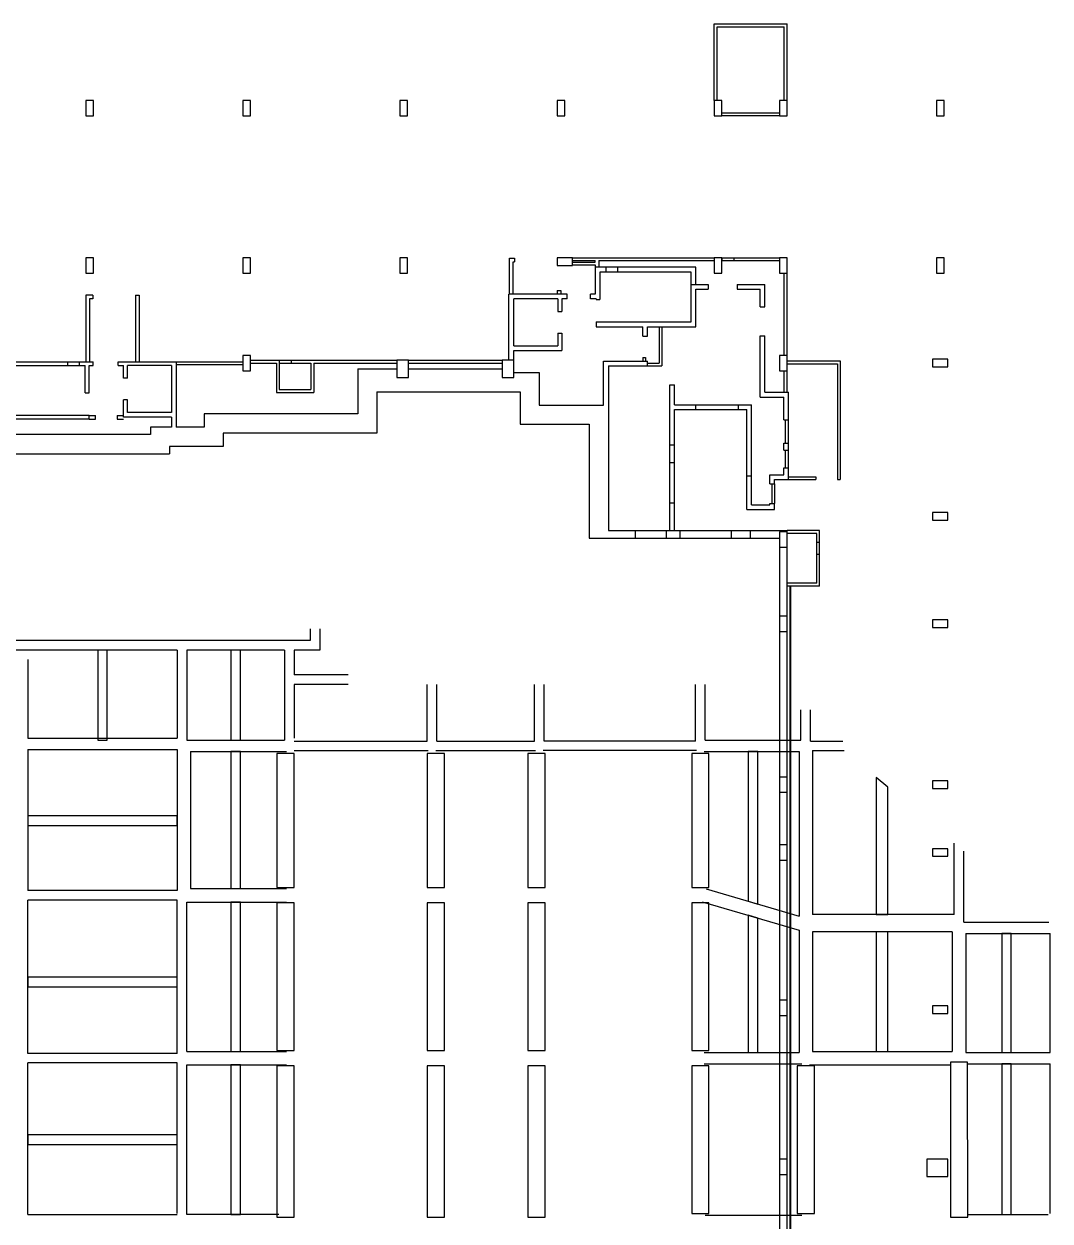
# Model space of a CAD drawing. Header units: metres. Extents: x -681087 to 1033303, y 74272 to 2630761.
# Drawn here: x 214460 to 268010, y 2357004 to 2419478 of the extents above; entities that cross this region are included whole.
import ezdxf

# ---------------------------------------------------------------- set-up
doc = ezdxf.new("R2010")
doc.units = ezdxf.units.M
for name, color, linetype in [('SKELETON_CLEAN', 7, 'Continuous'), ('SKELETON_ISOLATED', 1, 'Continuous'), ('SKELETON_ORIGINAL', 8, 'Continuous')]:
    doc.layers.add(name, color=color, linetype=linetype)

msp = doc.modelspace()

# ---------------------------------------------------------------- linework, layer by layer
at = {"layer": 'SKELETON_CLEAN'}
for p, q in [((250484, 2415475), (250484, 2419478)), ((250484, 2419478), (254284, 2419478)), ((250634, 2415475), (250634, 2419328)), ((250634, 2419328), (254134, 2419328)), ((254134, 2415478), (254134, 2419328)), ((254284, 2415478), (254284, 2419478)), ((218084, 2415478), (217684, 2415478)), ((217684, 2415478), (217684, 2414678)), ((218084, 2414678), (218084, 2415478)), ((226284, 2415478), (225884, 2415478)), ((225884, 2415478), (225884, 2414678)), ((226284, 2414678), (226284, 2415478)), ((234484, 2415478), (234084, 2415478)), ((234084, 2415478), (234084, 2414678)), ((234484, 2414678), (234484, 2415478)), ((242684, 2415478), (242284, 2415478)), ((242284, 2415478), (242284, 2414678)), ((242684, 2414678), (242684, 2415478)), ((250884, 2415475), (250484, 2415475)), ((250484, 2415475), (250484, 2414675)), ((250884, 2414675), (250884, 2415475)), ((254284, 2415475), (253884, 2415475)), ((253884, 2415475), (253884, 2414675)), ((254284, 2414675), (254284, 2415475)), ((262484, 2415475), (262084, 2415475)), ((262084, 2415475), (262084, 2414675)), ((262484, 2414675), (262484, 2415475)), ((217684, 2414678), (218084, 2414678)), ((225884, 2414678), (226284, 2414678)), ((234084, 2414678), (234484, 2414678)), ((242284, 2414678), (242684, 2414678)), ((250484, 2414675), (250884, 2414675)), ((253884, 2414678), (250884, 2414678)), ((253884, 2414675), (254284, 2414675)), ((262084, 2414675), (262484, 2414675)), ((218084, 2407275), (217684, 2407275)), ((217684, 2407275), (217684, 2406475)), ((218084, 2406475), (218084, 2407275)), ((226284, 2407275), (225884, 2407275)), ((225884, 2407275), (225884, 2406475)), ((226284, 2406475), (226284, 2407275)), ((234484, 2407275), (234084, 2407275)), ((234084, 2407275), (234084, 2406475)), ((234484, 2406475), (234484, 2407275)), ((239793, 2407255), (240064, 2407255)), ((239793, 2405378), (239793, 2407255)), ((240064, 2407255), (240064, 2407065)), ((243084, 2407275), (242284, 2407275)), ((242284, 2407275), (242284, 2406875)), ((243084, 2407275), (250484, 2407275)), ((243084, 2406875), (243084, 2407275)), ((243084, 2407125), (244273, 2407125)), ((244273, 2407048), (244273, 2407125)), ((244463, 2407125), (250484, 2407125)), ((244463, 2407125), (244463, 2406778)), ((250884, 2407275), (250484, 2407275)), ((250484, 2407275), (250484, 2406475)), ((250884, 2407275), (253884, 2407275)), ((254284, 2407275), (253884, 2407275)), ((253884, 2407275), (253884, 2406475)), ((254284, 2406475), (254284, 2407275)), ((262484, 2407275), (262084, 2407275)), ((262084, 2407275), (262084, 2406475)), ((262484, 2406475), (262484, 2407275)), ((217684, 2406475), (218084, 2406475)), ((225884, 2406475), (226284, 2406475)), ((234084, 2406475), (234484, 2406475)), ((239983, 2405378), (239983, 2407065)), ((239983, 2407065), (240064, 2407065)), ((242284, 2406875), (243084, 2406875)), ((243084, 2407048), (244273, 2407048)), ((243084, 2406898), (244273, 2406898)), ((244273, 2406898), (244273, 2406778)), ((244273, 2406778), (244273, 2405378)), ((244823, 2406778), (244273, 2406778)), ((244523, 2406528), (244523, 2405098)), ((244823, 2406528), (244523, 2406528)), ((249533, 2406778), (244823, 2406778)), ((244823, 2406778), (244823, 2406528)), ((249283, 2406528), (244823, 2406528)), ((249283, 2403928), (249283, 2406528)), ((249533, 2405878), (249533, 2406778)), ((250484, 2406475), (250884, 2406475)), ((253884, 2406475), (254284, 2406475)), ((254284, 2402178), (254284, 2406478)), ((262084, 2406475), (262484, 2406475)), ((249283, 2405878), (250173, 2405878)), ((250173, 2405878), (250173, 2405628)), ((251673, 2405878), (251673, 2405628)), ((251673, 2405878), (253133, 2405878)), ((253133, 2404718), (253133, 2405878)), ((218064, 2405328), (217684, 2405328)), ((217684, 2405328), (217684, 2401848)), ((218064, 2405328), (218064, 2405138)), ((220284, 2405328), (220474, 2405328)), ((220284, 2405328), (220284, 2401848)), ((220474, 2405328), (220474, 2401848)), ((242813, 2405378), (239773, 2405378)), ((239773, 2401933), (239773, 2405378)), ((242284, 2405565), (242284, 2405378)), ((242284, 2405565), (242484, 2405565)), ((242484, 2405565), (242484, 2405378)), ((242813, 2405128), (242813, 2405378)), ((244273, 2405378), (244033, 2405378)), ((244033, 2405128), (244033, 2405378)), ((249533, 2405628), (250173, 2405628)), ((249533, 2403678), (249533, 2405628)), ((251673, 2405628), (252883, 2405628)), ((252883, 2404718), (252883, 2405628)), ((218064, 2405138), (217874, 2405138)), ((217874, 2405138), (217874, 2401848)), ((242323, 2405128), (240023, 2405128)), ((240023, 2402678), (240023, 2405128)), ((242323, 2405128), (242323, 2404473)), ((242813, 2405128), (242523, 2405128)), ((242523, 2405128), (242523, 2404473)), ((244323, 2405128), (244033, 2405128)), ((244323, 2405128), (244323, 2405098)), ((244323, 2405098), (244523, 2405098)), ((252883, 2404718), (253133, 2404718)), ((242323, 2404473), (242523, 2404473)), ((244323, 2403928), (249283, 2403928)), ((244323, 2403928), (244323, 2403678)), ((244323, 2403678), (246753, 2403678)), ((246753, 2403183), (246753, 2403678)), ((247003, 2403678), (249533, 2403678)), ((247003, 2403183), (247003, 2403678)), ((247603, 2403678), (247603, 2401783)), ((247753, 2403678), (247753, 2401633)), ((242323, 2403333), (242323, 2402678)), ((242323, 2403333), (242523, 2403333)), ((242523, 2403333), (242523, 2402428)), ((246753, 2403183), (247003, 2403183)), ((252883, 2400008), (252883, 2403198)), ((252883, 2403198), (253133, 2403198)), ((253133, 2400258), (253133, 2403198)), ((226284, 2402170), (225884, 2402170)), ((225884, 2402170), (225884, 2401370)), ((226284, 2401370), (226284, 2402170)), ((240023, 2402678), (242323, 2402678)), ((240023, 2402428), (242523, 2402428)), ((240023, 2401933), (240023, 2402428)), ((254284, 2402178), (253884, 2402178)), ((253884, 2402178), (253884, 2401378)), ((254284, 2401378), (254284, 2402178)), ((212553, 2401848), (218073, 2401848)), ((212803, 2401648), (217663, 2401648)), ((217663, 2400218), (217663, 2401648)), ((217863, 2400218), (217863, 2401648)), ((217863, 2401648), (218073, 2401648)), ((218073, 2401648), (218073, 2401848)), ((219373, 2401648), (219373, 2401848)), ((219373, 2401848), (222413, 2401848)), ((219373, 2401648), (219663, 2401648)), ((219663, 2400993), (219663, 2401648)), ((219863, 2400993), (219863, 2401648)), ((222163, 2401648), (219863, 2401648)), ((222163, 2401648), (222163, 2399198)), ((222413, 2401848), (222413, 2398428)), ((226284, 2401933), (233923, 2401933)), ((226284, 2401783), (227634, 2401783)), ((227634, 2401783), (227634, 2400248)), ((227784, 2401933), (227784, 2401783)), ((227784, 2401783), (227784, 2400398)), ((227784, 2401783), (229434, 2401783)), ((229434, 2401783), (229434, 2400398)), ((229584, 2401783), (229584, 2400248)), ((229584, 2401783), (233923, 2401783)), ((231883, 2401483), (233923, 2401483)), ((231883, 2401483), (231883, 2399128)), ((234523, 2401933), (233923, 2401933)), ((233923, 2401933), (233923, 2401033)), ((234523, 2401933), (239423, 2401933)), ((234523, 2401033), (234523, 2401933)), ((240023, 2401933), (239423, 2401933)), ((239423, 2401933), (239423, 2401033)), ((240023, 2401033), (240023, 2401933)), ((244713, 2401883), (247003, 2401883)), ((244713, 2399588), (244713, 2401883)), ((244713, 2401883), (244913, 2401883)), ((244963, 2401633), (247003, 2401633)), ((244963, 2401633), (244963, 2393038)), ((246753, 2402063), (246753, 2401883)), ((246753, 2402063), (246903, 2402063)), ((246903, 2402063), (246903, 2401883)), ((247003, 2401633), (247003, 2401883)), ((247003, 2401783), (247603, 2401783)), ((247003, 2401633), (247753, 2401633)), ((254284, 2401898), (257063, 2401898)), ((254284, 2401748), (256913, 2401748)), ((256913, 2401748), (256913, 2395698)), ((257063, 2401898), (257063, 2395698)), ((262684, 2401978), (261884, 2401978)), ((261884, 2401978), (261884, 2401578)), ((261884, 2401578), (262684, 2401578)), ((262684, 2401578), (262684, 2401978)), ((219863, 2400993), (219663, 2400993)), ((225884, 2401370), (226284, 2401370)), ((233923, 2401033), (234523, 2401033)), ((239423, 2401033), (240023, 2401033)), ((240023, 2401283), (241353, 2401283)), ((241353, 2401283), (241353, 2399588)), ((253884, 2401378), (254284, 2401378)), ((254284, 2400260), (254284, 2401378)), ((227634, 2400248), (229584, 2400248)), ((227784, 2400398), (229434, 2400398)), ((232883, 2400283), (232883, 2398128)), ((232883, 2400283), (239523, 2400283)), ((239523, 2400283), (240353, 2400283)), ((240353, 2400283), (240353, 2398588)), ((248163, 2393038), (248163, 2400648)), ((248163, 2400648), (248413, 2400648)), ((248413, 2399598), (248413, 2400648)), ((253133, 2400258), (254363, 2400258)), ((254363, 2398818), (254363, 2400258)), ((217663, 2400218), (217863, 2400218)), ((219663, 2398948), (219663, 2399853)), ((219863, 2399853), (219663, 2399853)), ((219863, 2399198), (219863, 2399853)), ((252883, 2400008), (254113, 2400008)), ((254113, 2398818), (254113, 2400008)), ((217863, 2399048), (212803, 2399048)), ((217863, 2399048), (218203, 2399048)), ((217863, 2398848), (217863, 2399048)), ((218203, 2398858), (218203, 2399048)), ((219323, 2399048), (219663, 2399048)), ((219323, 2399048), (219323, 2398858)), ((222163, 2399198), (219863, 2399198)), ((223863, 2399128), (223863, 2398428)), ((231883, 2399128), (223863, 2399128)), ((241353, 2399588), (244713, 2399588)), ((248413, 2399598), (252433, 2399598)), ((248413, 2399348), (252183, 2399348)), ((248413, 2393038), (248413, 2399348)), ((252183, 2394138), (252183, 2399348)), ((252433, 2394388), (252433, 2399598)), ((217863, 2398848), (213903, 2398848)), ((217863, 2398858), (218203, 2398858)), ((219323, 2398858), (219663, 2398858)), ((222163, 2398948), (219663, 2398948)), ((221063, 2398428), (221063, 2398048)), ((222163, 2398428), (221063, 2398428)), ((222163, 2398948), (222163, 2398428)), ((222463, 2398428), (222413, 2398428)), ((223863, 2398428), (222463, 2398428)), ((240353, 2398588), (243963, 2398588)), ((243963, 2398588), (243963, 2392638)), ((254113, 2398818), (254363, 2398818)), ((221063, 2398048), (213903, 2398048)), ((232883, 2398128), (224863, 2398128)), ((224863, 2398128), (224863, 2397428)), ((224863, 2397428), (222063, 2397428)), ((222063, 2397428), (222063, 2397048)), ((254113, 2397238), (254113, 2397598)), ((254113, 2397598), (254363, 2397598)), ((254113, 2397238), (254363, 2397238)), ((254363, 2397238), (254363, 2397598)), ((211803, 2397048), (222063, 2397048)), ((253383, 2395473), (253383, 2395948)), ((253383, 2395948), (254113, 2395948)), ((254113, 2395948), (254113, 2396318)), ((254113, 2396318), (254363, 2396318)), ((254363, 2395698), (254363, 2396318)), ((253383, 2395473), (253633, 2395473)), ((253633, 2395698), (254363, 2395698)), ((253633, 2395473), (253633, 2395698)), ((253633, 2395473), (253633, 2394453)), ((254363, 2395848), (255793, 2395848)), ((254363, 2395698), (255793, 2395698)), ((255793, 2395848), (255793, 2395698)), ((256913, 2395698), (257063, 2395698)), ((252183, 2394138), (253633, 2394138)), ((252433, 2394388), (253383, 2394388)), ((253383, 2394453), (253633, 2394453)), ((253383, 2394388), (253383, 2394453)), ((253633, 2394138), (253633, 2394453)), ((262684, 2393975), (261884, 2393975)), ((261884, 2393975), (261884, 2393575)), ((261884, 2393575), (262684, 2393575)), ((262684, 2393575), (262684, 2393975)), ((244963, 2393038), (248163, 2393038)), ((247993, 2392638), (247993, 2393038)), ((247993, 2393038), (248713, 2393038)), ((248713, 2392638), (248713, 2393038)), ((248713, 2393038), (252383, 2393038)), ((252383, 2393038), (254284, 2393038)), ((252383, 2392638), (252383, 2393038)), ((254284, 2392978), (253884, 2392978)), ((253884, 2392978), (253884, 2392178)), ((255984, 2393038), (254284, 2393038)), ((254284, 2354408), (254284, 2393038)), ((254284, 2392178), (254284, 2392978)), ((255834, 2392888), (254284, 2392888)), ((255834, 2390288), (255834, 2392888)), ((255984, 2390138), (255984, 2393038)), ((243963, 2392638), (252383, 2392638)), ((252383, 2392638), (253884, 2392638)), ((253884, 2392638), (253884, 2354008)), ((253884, 2392178), (254284, 2392178)), ((255834, 2390288), (254284, 2390288)), ((255984, 2390138), (254284, 2390138)), ((254469, 2354643), (254469, 2390138)), ((254284, 2388578), (253884, 2388578)), ((253884, 2388578), (253884, 2387778)), ((254284, 2387778), (254284, 2388578)), ((262684, 2388378), (261884, 2388378)), ((261884, 2388378), (261884, 2387978)), ((262684, 2387978), (262684, 2388378)), ((229402, 2387914), (229402, 2387304)), ((229902, 2387914), (229902, 2386804)), ((253884, 2387778), (254284, 2387778)), ((261884, 2387978), (262684, 2387978)), ((229402, 2387304), (198860, 2387304)), ((222460, 2386804), (198860, 2386804)), ((218810, 2386804), (218310, 2386804)), ((218310, 2386804), (218310, 2382104)), ((218810, 2382104), (218810, 2386804)), ((222460, 2386804), (222460, 2382207)), ((222960, 2386804), (222960, 2382104)), ((228060, 2386804), (222960, 2386804)), ((225761, 2386804), (225261, 2386804)), ((225261, 2386804), (225261, 2382104)), ((225761, 2382104), (225761, 2386804)), ((228060, 2386804), (228060, 2382104)), ((229902, 2386804), (228560, 2386804)), ((228560, 2386804), (228560, 2385504)), ((214660, 2386304), (214660, 2382207)), ((231382, 2385504), (228560, 2385504)), ((231382, 2385004), (228560, 2385004)), ((228560, 2385004), (228560, 2382204)), ((235510, 2382054), (235510, 2385004)), ((236010, 2382054), (236010, 2385004)), ((241110, 2382054), (241110, 2385004)), ((241610, 2382054), (241610, 2385004)), ((249510, 2382054), (249510, 2385004)), ((250010, 2382104), (250010, 2385004)), ((255010, 2382104), (255010, 2383689)), ((255510, 2382054), (255510, 2383689)), ((214660, 2382207), (222460, 2382207)), ((214660, 2381607), (222460, 2381607)), ((214660, 2381607), (214660, 2374254)), ((218310, 2382104), (218810, 2382104)), ((222460, 2381607), (222461, 2374254)), ((222960, 2382104), (228060, 2382104)), ((223160, 2381504), (228160, 2381504)), ((223160, 2381504), (223161, 2374354)), ((225261, 2382104), (225761, 2382104)), ((225761, 2381504), (225261, 2381504)), ((225261, 2381504), (225261, 2374354)), ((225761, 2374354), (225761, 2381504)), ((228560, 2382054), (235510, 2382054)), ((236010, 2382054), (241110, 2382054)), ((249510, 2382054), (241610, 2382054)), ((249960, 2381504), (254910, 2381504)), ((250010, 2382104), (255010, 2382104)), ((252761, 2381504), (252261, 2381504)), ((252261, 2381504), (252261, 2373693)), ((252761, 2373545), (252761, 2381504)), ((254910, 2381504), (254910, 2372913)), ((255510, 2382054), (257195, 2382054)), ((255610, 2381554), (257259, 2381554)), ((255610, 2381554), (255610, 2373004)), ((228561, 2381404), (227661, 2381404)), ((227661, 2381404), (227661, 2374404)), ((228561, 2374404), (228561, 2381404)), ((236410, 2381404), (235510, 2381404)), ((235510, 2381404), (235510, 2374404)), ((236410, 2374404), (236410, 2381404)), ((241660, 2381404), (240760, 2381404)), ((240760, 2381404), (240760, 2374404)), ((241660, 2374404), (241660, 2381404)), ((250211, 2381404), (249311, 2381404)), ((249311, 2381404), (249311, 2374404)), ((250211, 2374404), (250211, 2381404)), ((254284, 2380178), (253884, 2380178)), ((253884, 2380178), (253884, 2379378)), ((254284, 2379378), (254284, 2380178)), ((259536, 2379644), (258936, 2380148)), ((258936, 2380148), (258936, 2373004)), ((259536, 2373004), (259536, 2379644)), ((262684, 2379978), (261884, 2379978)), ((261884, 2379978), (261884, 2379578)), ((262684, 2379578), (262684, 2379978)), ((253884, 2379378), (254284, 2379378)), ((261884, 2379578), (262684, 2379578)), ((214660, 2378150), (214660, 2377650)), ((222460, 2378150), (214660, 2378150)), ((222460, 2377650), (222460, 2378150)), ((214660, 2377650), (222460, 2377650)), ((254284, 2376638), (253884, 2376638)), ((253884, 2376638), (253884, 2375838)), ((254284, 2375838), (254284, 2376638)), ((263010, 2373004), (263010, 2376728)), ((262684, 2376438), (261884, 2376438)), ((261884, 2376438), (261884, 2376038)), ((261884, 2376038), (262684, 2376038)), ((262684, 2376038), (262684, 2376438)), ((263510, 2372604), (263510, 2376309)), ((253884, 2375838), (254284, 2375838)), ((222461, 2374254), (214660, 2374254)), ((223161, 2374354), (228160, 2374354)), ((225261, 2374354), (225761, 2374354)), ((227661, 2374404), (228561, 2374404)), ((235510, 2374404), (236410, 2374404)), ((240760, 2374404), (241660, 2374404)), ((249311, 2374404), (250211, 2374404)), ((250059, 2374340), (254910, 2372913)), ((222460, 2373754), (214660, 2373754)), ((214660, 2365754), (214660, 2373754)), ((222460, 2365754), (222460, 2373754)), ((222960, 2373654), (228160, 2373654)), ((222960, 2365854), (222960, 2373654)), ((225761, 2373654), (225261, 2373654)), ((225261, 2373654), (225261, 2365854)), ((225761, 2365854), (225761, 2373654)), ((228561, 2373604), (227661, 2373604)), ((227661, 2373604), (227661, 2365904)), ((228561, 2365904), (228561, 2373604)), ((236410, 2373604), (235510, 2373604)), ((235510, 2373604), (235510, 2365904)), ((236410, 2365904), (236410, 2373604)), ((241660, 2373604), (240760, 2373604)), ((240760, 2373604), (240760, 2365904)), ((241660, 2365904), (241660, 2373604)), ((250211, 2373604), (249311, 2373604)), ((249311, 2373604), (249311, 2365904)), ((249862, 2373668), (254910, 2372184)), ((250211, 2365904), (250211, 2373604)), ((252261, 2373693), (252761, 2373545)), ((252761, 2372816), (252261, 2372963)), ((252261, 2372963), (252261, 2365804)), ((252761, 2365804), (252761, 2372816)), ((263010, 2373004), (255610, 2373004)), ((258936, 2373004), (259536, 2373004)), ((254910, 2372184), (254910, 2365804)), ((263510, 2372604), (267943, 2372604)), ((255610, 2372104), (255610, 2365854)), ((262910, 2372104), (255610, 2372104)), ((259536, 2372104), (258936, 2372104)), ((258936, 2372104), (258936, 2365854)), ((259536, 2365854), (259536, 2372104)), ((262910, 2372104), (262910, 2365854)), ((263610, 2372004), (263610, 2365804)), ((263610, 2372004), (268010, 2372004)), ((265986, 2372004), (265486, 2372004)), ((265486, 2372004), (265486, 2365804)), ((265986, 2365804), (265986, 2372004)), ((268010, 2365804), (268010, 2372004)), ((214660, 2369727), (214660, 2369227)), ((222460, 2369727), (214660, 2369727)), ((222460, 2369227), (222460, 2369727)), ((214660, 2369227), (222460, 2369227)), ((254284, 2368538), (253884, 2368538)), ((253884, 2368538), (253884, 2367738)), ((254284, 2367738), (254284, 2368538)), ((262684, 2368238), (261884, 2368238)), ((261884, 2368238), (261884, 2367838)), ((261884, 2367838), (262684, 2367838)), ((262684, 2367838), (262684, 2368238)), ((253884, 2367738), (254284, 2367738)), ((227661, 2365904), (228561, 2365904)), ((235510, 2365904), (236410, 2365904)), ((240760, 2365904), (241660, 2365904)), ((249311, 2365904), (250211, 2365904)), ((222460, 2365754), (214660, 2365754)), ((222460, 2365254), (214660, 2365254)), ((214660, 2357353), (214660, 2365254)), ((222460, 2357404), (222460, 2365254)), ((222960, 2365854), (228160, 2365854)), ((225261, 2365854), (225761, 2365854)), ((249960, 2365804), (254910, 2365804)), ((252261, 2365804), (252761, 2365804)), ((255610, 2365854), (262910, 2365854)), ((258936, 2365854), (259536, 2365854)), ((263710, 2365304), (262810, 2365304)), ((262810, 2365304), (262811, 2357204)), ((263610, 2365804), (268010, 2365804)), ((263711, 2357204), (263710, 2365304)), ((265486, 2365804), (265986, 2365804)), ((222960, 2357354), (222960, 2365154)), ((222960, 2365154), (228160, 2365154)), ((225761, 2365154), (225261, 2365154)), ((225261, 2365154), (225261, 2357354)), ((225761, 2357354), (225761, 2365154)), ((228560, 2365104), (227660, 2365104)), ((227660, 2365104), (227660, 2357204)), ((228560, 2357204), (228560, 2365104)), ((236410, 2365104), (235510, 2365104)), ((235510, 2365104), (235510, 2357204)), ((236410, 2357204), (236410, 2365104)), ((241660, 2365104), (240760, 2365104)), ((240760, 2365104), (240760, 2357204)), ((241660, 2357204), (241660, 2365104)), ((250210, 2365104), (249310, 2365104)), ((249310, 2365104), (249311, 2357404)), ((250211, 2357404), (250210, 2365104)), ((255710, 2365104), (254810, 2365104)), ((254810, 2365104), (254811, 2357404)), ((255711, 2357404), (255710, 2365104)), ((263710, 2365204), (268010, 2365204)), ((265986, 2365204), (265486, 2365204)), ((265486, 2365204), (265486, 2357354)), ((265986, 2357354), (265986, 2365204)), ((268010, 2357404), (268010, 2365204)), ((214660, 2361504), (214660, 2361004)), ((222460, 2361504), (214660, 2361504)), ((222460, 2361004), (222460, 2361504)), ((214660, 2361004), (222460, 2361004)), ((254284, 2360238), (253884, 2360238)), ((253884, 2360238), (253884, 2359438)), ((254284, 2359438), (254284, 2360238)), ((262683, 2360228), (261583, 2360228)), ((261583, 2360228), (261583, 2359328)), ((262683, 2359328), (262683, 2360228)), ((253884, 2359438), (254284, 2359438)), ((261583, 2359328), (262683, 2359328)), ((214660, 2357354), (222460, 2357354)), ((227760, 2357354), (222960, 2357354)), ((225261, 2357354), (225761, 2357354)), ((227660, 2357204), (228560, 2357204)), ((235510, 2357204), (236410, 2357204)), ((240760, 2357204), (241660, 2357204)), ((249311, 2357404), (250211, 2357404)), ((254811, 2357404), (255711, 2357404)), ((262811, 2357204), (263711, 2357204)), ((265486, 2357354), (265986, 2357354))]:
    msp.add_line(p, q, dxfattribs=at)
at = {"layer": 'SKELETON_ISOLATED'}
for p, q in [((253884, 2414828), (250884, 2414828)), ((250884, 2406875), (250884, 2407200)), ((250884, 2407125), (253884, 2407125)), ((251504, 2407275), (251504, 2407125)), ((245443, 2406778), (245443, 2406528)), ((254134, 2402178), (254134, 2406478)), ((216743, 2401648), (216743, 2401848)), ((217363, 2401648), (217363, 2401848)), ((222363, 2401848), (225884, 2401848)), ((222413, 2401698), (225884, 2401698)), ((228404, 2401933), (228404, 2401783)), ((234523, 2401783), (239423, 2401783)), ((234523, 2401483), (239423, 2401483)), ((254134, 2400260), (254134, 2401378)), ((249533, 2399348), (249533, 2399598)), ((251753, 2399348), (251753, 2399598)), ((254193, 2398817), (254193, 2397597)), ((254343, 2398817), (254343, 2397597)), ((248413, 2397488), (248163, 2397488)), ((254193, 2397237), (254193, 2396318)), ((254343, 2397237), (254343, 2396318)), ((248413, 2396568), (248163, 2396568)), ((252183, 2395898), (252433, 2395898)), ((253483, 2395473), (253483, 2394453)), ((248413, 2394468), (248163, 2394468)), ((246373, 2392638), (246373, 2393038)), ((251383, 2392638), (251383, 2393038)), ((255984, 2392408), (255834, 2392408)), ((255984, 2391788), (255834, 2391788)), ((228560, 2381554), (235560, 2381554)), ((235960, 2381554), (241160, 2381554)), ((249560, 2381554), (241560, 2381554)), ((224781, 2365154), (226697, 2365154)), ((249960, 2365204), (255060, 2365204)), ((255460, 2365154), (262810, 2365154)), ((250011, 2357304), (255061, 2357304)), ((263711, 2357354), (267910, 2357354))]:
    msp.add_line(p, q, dxfattribs=at)
at = {"layer": 'SKELETON_ORIGINAL'}
for p, q in [((250484, 2415475), (250484, 2419478)), ((250484, 2419478), (254284, 2419478)), ((250634, 2415475), (250634, 2419328)), ((250634, 2419328), (254134, 2419328)), ((254134, 2415478), (254134, 2419328)), ((254284, 2415478), (254284, 2419478)), ((218084, 2415478), (217684, 2415478)), ((217684, 2415478), (217684, 2414678)), ((218084, 2414678), (218084, 2415478)), ((226284, 2415478), (225884, 2415478)), ((225884, 2415478), (225884, 2414678)), ((226284, 2414678), (226284, 2415478)), ((234484, 2415478), (234084, 2415478)), ((234084, 2415478), (234084, 2414678)), ((234484, 2414678), (234484, 2415478)), ((242684, 2415478), (242284, 2415478)), ((242284, 2415478), (242284, 2414678)), ((242684, 2414678), (242684, 2415478)), ((250884, 2415475), (250484, 2415475)), ((250484, 2415475), (250484, 2414675)), ((250884, 2414675), (250884, 2415475)), ((254284, 2415475), (253884, 2415475)), ((253884, 2415475), (253884, 2414675)), ((254284, 2414675), (254284, 2415475)), ((262484, 2415475), (262084, 2415475)), ((262084, 2415475), (262084, 2414675)), ((262484, 2414675), (262484, 2415475)), ((217684, 2414678), (218084, 2414678)), ((225884, 2414678), (226284, 2414678)), ((234084, 2414678), (234484, 2414678)), ((242284, 2414678), (242684, 2414678)), ((250484, 2414675), (250884, 2414675)), ((253884, 2414828), (250884, 2414828)), ((253884, 2414678), (250884, 2414678)), ((253884, 2414675), (254284, 2414675)), ((262084, 2414675), (262484, 2414675)), ((218084, 2407275), (217684, 2407275)), ((217684, 2407275), (217684, 2406475)), ((218084, 2406475), (218084, 2407275)), ((226284, 2407275), (225884, 2407275)), ((225884, 2407275), (225884, 2406475)), ((226284, 2406475), (226284, 2407275)), ((234484, 2407275), (234084, 2407275)), ((234084, 2407275), (234084, 2406475)), ((234484, 2406475), (234484, 2407275)), ((239793, 2407255), (240064, 2407255)), ((239793, 2405378), (239793, 2407255)), ((240064, 2407255), (240064, 2407065)), ((243084, 2407275), (242284, 2407275)), ((242284, 2407275), (242284, 2406875)), ((243084, 2407275), (250484, 2407275)), ((243084, 2406875), (243084, 2407275)), ((243084, 2407125), (244273, 2407125)), ((244273, 2407048), (244273, 2407125)), ((244463, 2407125), (250484, 2407125)), ((244463, 2407125), (244463, 2406778)), ((250884, 2407275), (250484, 2407275)), ((250484, 2407275), (250484, 2406475)), ((250884, 2406475), (250884, 2407275)), ((250884, 2407275), (253884, 2407275)), ((250884, 2407275), (250884, 2407125)), ((250884, 2407125), (253884, 2407125)), ((251504, 2407275), (251504, 2407125)), ((254284, 2407275), (253884, 2407275)), ((253884, 2407275), (253884, 2406475)), ((254284, 2406475), (254284, 2407275)), ((262484, 2407275), (262084, 2407275)), ((262084, 2407275), (262084, 2406475)), ((262484, 2406475), (262484, 2407275)), ((217684, 2406475), (218084, 2406475)), ((225884, 2406475), (226284, 2406475)), ((234084, 2406475), (234484, 2406475)), ((239983, 2405378), (239983, 2407065)), ((239983, 2407065), (240064, 2407065)), ((242284, 2406875), (243084, 2406875)), ((243084, 2407048), (244273, 2407048)), ((243084, 2406898), (244273, 2406898)), ((244273, 2406898), (244273, 2406778)), ((244273, 2406778), (244273, 2405378)), ((244823, 2406778), (244273, 2406778)), ((244523, 2406528), (244523, 2405098)), ((244823, 2406528), (244523, 2406528)), ((249533, 2406778), (244823, 2406778)), ((244823, 2406778), (244823, 2406528)), ((249283, 2406528), (244823, 2406528)), ((245443, 2406778), (245443, 2406528)), ((249283, 2403928), (249283, 2406528)), ((249533, 2405878), (249533, 2406778)), ((250484, 2406475), (250884, 2406475)), ((253884, 2406475), (254284, 2406475)), ((254134, 2402178), (254134, 2406478)), ((254284, 2402178), (254284, 2406478)), ((262084, 2406475), (262484, 2406475)), ((249283, 2405878), (250173, 2405878)), ((250173, 2405878), (250173, 2405628)), ((251673, 2405878), (251673, 2405628)), ((251673, 2405878), (253133, 2405878)), ((253133, 2404718), (253133, 2405878)), ((218064, 2405328), (217684, 2405328)), ((217684, 2405328), (217684, 2401848)), ((218064, 2405328), (218064, 2405138)), ((220284, 2405328), (220474, 2405328)), ((220284, 2405328), (220284, 2401848)), ((220474, 2405328), (220474, 2401848)), ((242813, 2405378), (239773, 2405378)), ((239773, 2401933), (239773, 2405378)), ((242284, 2405565), (242284, 2405378)), ((242284, 2405565), (242484, 2405565)), ((242484, 2405565), (242484, 2405378)), ((242813, 2405128), (242813, 2405378)), ((244273, 2405378), (244033, 2405378)), ((244033, 2405128), (244033, 2405378)), ((249533, 2405628), (250173, 2405628)), ((249533, 2403678), (249533, 2405628)), ((251673, 2405628), (252883, 2405628)), ((252883, 2404718), (252883, 2405628)), ((218064, 2405138), (217874, 2405138)), ((217874, 2405138), (217874, 2401848)), ((242323, 2405128), (240023, 2405128)), ((240023, 2402678), (240023, 2405128)), ((242323, 2405128), (242323, 2404473)), ((242813, 2405128), (242523, 2405128)), ((242523, 2405128), (242523, 2404473)), ((244323, 2405128), (244033, 2405128)), ((244323, 2405128), (244323, 2405098)), ((244323, 2405098), (244523, 2405098)), ((252883, 2404718), (253133, 2404718)), ((242323, 2404473), (242523, 2404473)), ((244323, 2403928), (249283, 2403928)), ((244323, 2403928), (244323, 2403678)), ((244323, 2403678), (246753, 2403678)), ((246753, 2403183), (246753, 2403678)), ((247003, 2403678), (249533, 2403678)), ((247003, 2403183), (247003, 2403678)), ((247603, 2403678), (247603, 2401783)), ((247753, 2403678), (247753, 2401633)), ((242323, 2403333), (242323, 2402678)), ((242323, 2403333), (242523, 2403333)), ((242523, 2403333), (242523, 2402428)), ((246753, 2403183), (247003, 2403183)), ((252883, 2400008), (252883, 2403198)), ((252883, 2403198), (253133, 2403198)), ((253133, 2400258), (253133, 2403198)), ((226284, 2402170), (225884, 2402170)), ((225884, 2402170), (225884, 2401370)), ((226284, 2401370), (226284, 2402170)), ((240023, 2402678), (242323, 2402678)), ((240023, 2402428), (242523, 2402428)), ((240023, 2401933), (240023, 2402428)), ((254284, 2402178), (253884, 2402178)), ((253884, 2402178), (253884, 2401378)), ((254284, 2401378), (254284, 2402178)), ((212553, 2401848), (218073, 2401848)), ((212803, 2401648), (217663, 2401648)), ((216743, 2401648), (216743, 2401848)), ((217363, 2401648), (217363, 2401848)), ((217663, 2400218), (217663, 2401648)), ((217863, 2400218), (217863, 2401648)), ((217863, 2401648), (218073, 2401648)), ((218073, 2401648), (218073, 2401848)), ((219373, 2401648), (219373, 2401848)), ((219373, 2401848), (222413, 2401848)), ((219373, 2401648), (219663, 2401648)), ((219663, 2400993), (219663, 2401648)), ((219863, 2400993), (219863, 2401648)), ((222163, 2401648), (219863, 2401648)), ((222163, 2401648), (222163, 2399198)), ((222363, 2401848), (225884, 2401848)), ((222413, 2401848), (222413, 2398428)), ((222413, 2401698), (225884, 2401698)), ((226284, 2401933), (233923, 2401933)), ((226284, 2401783), (227634, 2401783)), ((226284, 2401783), (227634, 2401783)), ((227634, 2401783), (227634, 2400248)), ((227784, 2401933), (227784, 2401783)), ((227784, 2401783), (227784, 2400398)), ((227784, 2401783), (229434, 2401783)), ((228404, 2401933), (228404, 2401783)), ((229434, 2401783), (229434, 2400398)), ((229584, 2401783), (229584, 2400248)), ((229584, 2401783), (233923, 2401783)), ((231883, 2401483), (233923, 2401483)), ((231883, 2401483), (231883, 2399128)), ((234523, 2401933), (233923, 2401933)), ((233923, 2401933), (233923, 2401033)), ((234523, 2401933), (233923, 2401933)), ((233923, 2401933), (233923, 2401033)), ((234523, 2401933), (239423, 2401933)), ((234523, 2401033), (234523, 2401933)), ((234523, 2401033), (234523, 2401933)), ((234523, 2401783), (239423, 2401783)), ((234523, 2401483), (239423, 2401483)), ((240023, 2401933), (239423, 2401933)), ((239423, 2401933), (239423, 2401033)), ((240023, 2401933), (239423, 2401933)), ((239423, 2401933), (239423, 2401033)), ((240023, 2401033), (240023, 2401933)), ((240023, 2401033), (240023, 2401933)), ((244713, 2401883), (247003, 2401883)), ((244713, 2399588), (244713, 2401883)), ((244713, 2401883), (244913, 2401883)), ((244963, 2401633), (247003, 2401633)), ((244963, 2401633), (244963, 2393038)), ((246753, 2402063), (246753, 2401883)), ((246753, 2402063), (246903, 2402063)), ((246903, 2402063), (246903, 2401883)), ((247003, 2401633), (247003, 2401883)), ((247003, 2401783), (247603, 2401783)), ((247003, 2401633), (247753, 2401633)), ((254284, 2401898), (257063, 2401898)), ((254284, 2401748), (256913, 2401748)), ((256913, 2401748), (256913, 2395698)), ((257063, 2401898), (257063, 2395698)), ((262684, 2401978), (261884, 2401978)), ((261884, 2401978), (261884, 2401578)), ((261884, 2401578), (262684, 2401578)), ((262684, 2401578), (262684, 2401978)), ((219863, 2400993), (219663, 2400993)), ((225884, 2401370), (226284, 2401370)), ((233923, 2401033), (234523, 2401033)), ((233923, 2401033), (234523, 2401033)), ((239423, 2401033), (240023, 2401033)), ((239423, 2401033), (240023, 2401033)), ((240023, 2401283), (241353, 2401283)), ((241353, 2401283), (241353, 2399588)), ((253884, 2401378), (254284, 2401378)), ((254134, 2400260), (254134, 2401378)), ((254284, 2400260), (254284, 2401378)), ((227634, 2400248), (229584, 2400248)), ((227784, 2400398), (229434, 2400398)), ((232883, 2400283), (232883, 2398128)), ((232883, 2400283), (239523, 2400283)), ((239523, 2400283), (240353, 2400283)), ((240353, 2400283), (240353, 2398588)), ((248163, 2393038), (248163, 2400648)), ((248163, 2400648), (248413, 2400648)), ((248413, 2399598), (248413, 2400648)), ((253133, 2400258), (254363, 2400258)), ((254363, 2398818), (254363, 2400258)), ((217663, 2400218), (217863, 2400218)), ((219663, 2398948), (219663, 2399853)), ((219863, 2399853), (219663, 2399853)), ((219863, 2399198), (219863, 2399853)), ((252883, 2400008), (254113, 2400008)), ((254113, 2398818), (254113, 2400008)), ((217863, 2399048), (212803, 2399048)), ((217863, 2399048), (218203, 2399048)), ((217863, 2398848), (217863, 2399048)), ((218203, 2398858), (218203, 2399048)), ((219323, 2399048), (219663, 2399048)), ((219323, 2399048), (219323, 2398858)), ((222163, 2399198), (219863, 2399198)), ((223863, 2399128), (223863, 2398428)), ((231883, 2399128), (223863, 2399128)), ((241353, 2399588), (244713, 2399588)), ((248413, 2399598), (252433, 2399598)), ((248413, 2399348), (252183, 2399348)), ((248413, 2393038), (248413, 2399348)), ((249533, 2399348), (249533, 2399598)), ((251753, 2399348), (251753, 2399598)), ((252183, 2394138), (252183, 2399348)), ((252433, 2394388), (252433, 2399598)), ((217863, 2398848), (213903, 2398848)), ((217863, 2398858), (218203, 2398858)), ((219323, 2398858), (219663, 2398858)), ((222163, 2398948), (219663, 2398948)), ((221063, 2398428), (221063, 2398048)), ((222163, 2398428), (221063, 2398428)), ((222163, 2398948), (222163, 2398428)), ((222463, 2398428), (222413, 2398428)), ((223863, 2398428), (222463, 2398428)), ((240353, 2398588), (243963, 2398588)), ((243963, 2398588), (243963, 2392638)), ((254113, 2398818), (254363, 2398818)), ((254193, 2398817), (254193, 2397597)), ((254343, 2398817), (254343, 2397597)), ((221063, 2398048), (213903, 2398048)), ((232883, 2398128), (224863, 2398128)), ((224863, 2398128), (224863, 2397428)), ((224863, 2397428), (222063, 2397428)), ((222063, 2397428), (222063, 2397048)), ((248413, 2397488), (248163, 2397488)), ((254113, 2397238), (254113, 2397598)), ((254113, 2397598), (254363, 2397598)), ((254113, 2397238), (254363, 2397238)), ((254193, 2397237), (254193, 2396318)), ((254343, 2397237), (254343, 2396318)), ((254363, 2397238), (254363, 2397598)), ((211803, 2397048), (222063, 2397048)), ((248413, 2396568), (248163, 2396568)), ((252183, 2395898), (252433, 2395898)), ((253383, 2395473), (253383, 2395948)), ((253383, 2395948), (254113, 2395948)), ((254113, 2395948), (254113, 2396318)), ((254113, 2396318), (254363, 2396318)), ((254363, 2395698), (254363, 2396318)), ((253383, 2395473), (253633, 2395473)), ((253483, 2395473), (253483, 2394453)), ((253633, 2395698), (254363, 2395698)), ((253633, 2395473), (253633, 2395698)), ((253633, 2395473), (253633, 2394453)), ((254363, 2395848), (255793, 2395848)), ((254363, 2395698), (255793, 2395698)), ((255793, 2395848), (255793, 2395698)), ((256913, 2395698), (257063, 2395698)), ((248413, 2394468), (248163, 2394468)), ((252183, 2394138), (253633, 2394138)), ((252433, 2394388), (253383, 2394388)), ((253383, 2394453), (253633, 2394453)), ((253383, 2394388), (253383, 2394453)), ((253633, 2394138), (253633, 2394453)), ((262684, 2393975), (261884, 2393975)), ((261884, 2393975), (261884, 2393575)), ((261884, 2393575), (262684, 2393575)), ((262684, 2393575), (262684, 2393975)), ((244963, 2393038), (248163, 2393038)), ((246373, 2392638), (246373, 2393038)), ((247993, 2392638), (247993, 2393038)), ((247993, 2393038), (248713, 2393038)), ((248713, 2392638), (248713, 2393038)), ((248713, 2393038), (252383, 2393038)), ((251383, 2392638), (251383, 2393038)), ((252383, 2393038), (254284, 2393038)), ((252383, 2392638), (252383, 2393038)), ((254284, 2392978), (253884, 2392978)), ((253884, 2392978), (253884, 2392178)), ((255984, 2393038), (254284, 2393038)), ((254284, 2354408), (254284, 2393038)), ((254284, 2392178), (254284, 2392978)), ((255834, 2392888), (254284, 2392888)), ((255834, 2390288), (255834, 2392888)), ((255984, 2390138), (255984, 2393038)), ((243963, 2392638), (252383, 2392638)), ((252383, 2392638), (253884, 2392638)), ((253884, 2392638), (253884, 2354008)), ((253884, 2392178), (254284, 2392178)), ((255984, 2392408), (255834, 2392408)), ((255984, 2391788), (255834, 2391788)), ((255834, 2390288), (254284, 2390288)), ((255984, 2390138), (254284, 2390138)), ((254454, 2354628), (254454, 2390138)), ((254484, 2354658), (254484, 2390138)), ((254284, 2388578), (253884, 2388578)), ((253884, 2388578), (253884, 2387778)), ((254284, 2387778), (254284, 2388578)), ((262684, 2388378), (261884, 2388378)), ((261884, 2388378), (261884, 2387978)), ((262684, 2387978), (262684, 2388378)), ((229402, 2387914), (229402, 2387304)), ((229902, 2387914), (229902, 2386804)), ((253884, 2387778), (254284, 2387778)), ((261884, 2387978), (262684, 2387978)), ((229402, 2387304), (198860, 2387304)), ((222460, 2386804), (198860, 2386804)), ((218810, 2386804), (218310, 2386804)), ((218310, 2386804), (218310, 2382104)), ((218810, 2382104), (218810, 2386804)), ((222460, 2386804), (222460, 2382207)), ((222960, 2386804), (222960, 2382104)), ((228060, 2386804), (222960, 2386804)), ((225761, 2386804), (225261, 2386804)), ((225261, 2386804), (225261, 2382104)), ((225761, 2382104), (225761, 2386804)), ((228060, 2386804), (228060, 2382104)), ((229902, 2386804), (228560, 2386804)), ((228560, 2386804), (228560, 2385504)), ((214660, 2386304), (214660, 2382207)), ((231382, 2385504), (228560, 2385504)), ((231382, 2385004), (228560, 2385004)), ((228560, 2385004), (228560, 2382204)), ((235510, 2382054), (235510, 2385004)), ((236010, 2382054), (236010, 2385004)), ((241110, 2382054), (241110, 2385004)), ((241610, 2382054), (241610, 2385004)), ((249510, 2382054), (249510, 2385004)), ((250010, 2382104), (250010, 2385004)), ((255010, 2382104), (255010, 2383689)), ((255510, 2382054), (255510, 2383689)), ((214660, 2382207), (222460, 2382207)), ((214660, 2381607), (222460, 2381607)), ((214660, 2381607), (214660, 2374254)), ((218310, 2382104), (218810, 2382104)), ((222460, 2381607), (222461, 2374254)), ((222960, 2382104), (228060, 2382104)), ((223160, 2381504), (228160, 2381504)), ((223160, 2381504), (223161, 2374354)), ((225261, 2382104), (225761, 2382104)), ((225761, 2381504), (225261, 2381504)), ((225261, 2381504), (225261, 2374354)), ((225761, 2374354), (225761, 2381504)), ((228560, 2382054), (235510, 2382054)), ((228560, 2381554), (235560, 2381554)), ((235960, 2381554), (241160, 2381554)), ((236010, 2382054), (241110, 2382054)), ((249560, 2381554), (241560, 2381554)), ((249510, 2382054), (241610, 2382054)), ((249960, 2381504), (254910, 2381504)), ((250010, 2382104), (255010, 2382104)), ((252761, 2381504), (252261, 2381504)), ((252261, 2381504), (252261, 2373693)), ((252761, 2373545), (252761, 2381504)), ((254910, 2381504), (254910, 2372913)), ((255510, 2382054), (257195, 2382054)), ((255610, 2381554), (257259, 2381554)), ((255610, 2381554), (255610, 2373004)), ((228561, 2381404), (227661, 2381404)), ((227661, 2381404), (227661, 2374404)), ((228561, 2374404), (228561, 2381404)), ((236410, 2381404), (235510, 2381404)), ((235510, 2381404), (235510, 2374404)), ((236410, 2374404), (236410, 2381404)), ((241660, 2381404), (240760, 2381404)), ((240760, 2381404), (240760, 2374404)), ((241660, 2374404), (241660, 2381404)), ((250211, 2381404), (249311, 2381404)), ((249311, 2381404), (249311, 2374404)), ((250211, 2374404), (250211, 2381404)), ((254284, 2380178), (253884, 2380178)), ((253884, 2380178), (253884, 2379378)), ((254284, 2379378), (254284, 2380178)), ((259536, 2379644), (258936, 2380148)), ((258936, 2380148), (258936, 2373004)), ((259536, 2373004), (259536, 2379644)), ((262684, 2379978), (261884, 2379978)), ((261884, 2379978), (261884, 2379578)), ((262684, 2379578), (262684, 2379978)), ((253884, 2379378), (254284, 2379378)), ((261884, 2379578), (262684, 2379578)), ((214660, 2378150), (214660, 2377650)), ((222460, 2378150), (214660, 2378150)), ((222460, 2377650), (222460, 2378150)), ((214660, 2377650), (222460, 2377650)), ((254284, 2376638), (253884, 2376638)), ((253884, 2376638), (253884, 2375838)), ((254284, 2375838), (254284, 2376638)), ((263010, 2373004), (263010, 2376728)), ((262684, 2376438), (261884, 2376438)), ((261884, 2376438), (261884, 2376038)), ((261884, 2376038), (262684, 2376038)), ((262684, 2376038), (262684, 2376438)), ((263510, 2372604), (263510, 2376309)), ((253884, 2375838), (254284, 2375838)), ((222461, 2374254), (214660, 2374254)), ((223161, 2374354), (228160, 2374354)), ((225261, 2374354), (225761, 2374354)), ((227661, 2374404), (228561, 2374404)), ((235510, 2374404), (236410, 2374404)), ((240760, 2374404), (241660, 2374404)), ((249311, 2374404), (250211, 2374404)), ((250059, 2374340), (254910, 2372913)), ((222460, 2373754), (214660, 2373754)), ((214660, 2365754), (214660, 2373754)), ((222460, 2365754), (222460, 2373754)), ((222960, 2373654), (228160, 2373654)), ((222960, 2365854), (222960, 2373654)), ((225761, 2373654), (225261, 2373654)), ((225261, 2373654), (225261, 2365854)), ((225761, 2365854), (225761, 2373654)), ((228561, 2373604), (227661, 2373604)), ((227661, 2373604), (227661, 2365904)), ((228561, 2365904), (228561, 2373604)), ((236410, 2373604), (235510, 2373604)), ((235510, 2373604), (235510, 2365904)), ((236410, 2365904), (236410, 2373604)), ((241660, 2373604), (240760, 2373604)), ((240760, 2373604), (240760, 2365904)), ((241660, 2365904), (241660, 2373604)), ((250211, 2373604), (249311, 2373604)), ((249311, 2373604), (249311, 2365904)), ((249862, 2373668), (254910, 2372184)), ((250211, 2365904), (250211, 2373604)), ((252261, 2373693), (252761, 2373545)), ((252761, 2372816), (252261, 2372963)), ((252261, 2372963), (252261, 2365804)), ((252761, 2365804), (252761, 2372816)), ((263010, 2373004), (255610, 2373004)), ((258936, 2373004), (259536, 2373004)), ((254910, 2372184), (254910, 2365804)), ((263510, 2372604), (267943, 2372604)), ((255610, 2372104), (255610, 2365854)), ((262910, 2372104), (255610, 2372104)), ((259536, 2372104), (258936, 2372104)), ((258936, 2372104), (258936, 2365854)), ((259536, 2365854), (259536, 2372104)), ((262910, 2372104), (262910, 2365854)), ((263610, 2372004), (263610, 2365804)), ((263610, 2372004), (268010, 2372004)), ((265986, 2372004), (265486, 2372004)), ((265486, 2372004), (265486, 2365804)), ((265986, 2365804), (265986, 2372004)), ((268010, 2365804), (268010, 2372004)), ((214660, 2369727), (214660, 2369227)), ((222460, 2369727), (214660, 2369727)), ((222460, 2369227), (222460, 2369727)), ((214660, 2369227), (222460, 2369227)), ((254284, 2368538), (253884, 2368538)), ((253884, 2368538), (253884, 2367738)), ((254284, 2367738), (254284, 2368538)), ((262684, 2368238), (261884, 2368238)), ((261884, 2368238), (261884, 2367838)), ((261884, 2367838), (262684, 2367838)), ((262684, 2367838), (262684, 2368238)), ((253884, 2367738), (254284, 2367738)), ((227661, 2365904), (228561, 2365904)), ((235510, 2365904), (236410, 2365904)), ((240760, 2365904), (241660, 2365904)), ((249311, 2365904), (250211, 2365904)), ((222460, 2365754), (214660, 2365754)), ((222460, 2365254), (214660, 2365254)), ((214660, 2357353), (214660, 2365254)), ((222460, 2357404), (222460, 2365254)), ((222960, 2365854), (228160, 2365854)), ((225261, 2365854), (225761, 2365854)), ((249960, 2365804), (254910, 2365804)), ((252261, 2365804), (252761, 2365804)), ((255610, 2365854), (262910, 2365854)), ((258936, 2365854), (259536, 2365854)), ((263710, 2365304), (262810, 2365304)), ((262810, 2365304), (262811, 2357204)), ((263610, 2365804), (268010, 2365804)), ((263711, 2357204), (263710, 2365304)), ((265486, 2365804), (265986, 2365804)), ((222960, 2357354), (222960, 2365154)), ((222960, 2365154), (228160, 2365154)), ((224781, 2365154), (226697, 2365154)), ((225761, 2365154), (225261, 2365154)), ((225261, 2365154), (225261, 2357354)), ((225761, 2357354), (225761, 2365154)), ((228560, 2365104), (227660, 2365104)), ((227660, 2365104), (227660, 2357204)), ((228560, 2357204), (228560, 2365104)), ((236410, 2365104), (235510, 2365104)), ((235510, 2365104), (235510, 2357204)), ((236410, 2357204), (236410, 2365104)), ((241660, 2365104), (240760, 2365104)), ((240760, 2365104), (240760, 2357204)), ((241660, 2357204), (241660, 2365104)), ((250210, 2365104), (249310, 2365104)), ((249310, 2365104), (249311, 2357404)), ((249960, 2365204), (255060, 2365204)), ((250211, 2357404), (250210, 2365104)), ((255710, 2365104), (254810, 2365104)), ((254810, 2365104), (254811, 2357404)), ((255460, 2365154), (262810, 2365154)), ((255711, 2357404), (255710, 2365104)), ((263710, 2365204), (268010, 2365204)), ((265986, 2365204), (265486, 2365204)), ((265486, 2365204), (265486, 2357354)), ((265986, 2357354), (265986, 2365204)), ((268010, 2357404), (268010, 2365204)), ((214660, 2361504), (214660, 2361004)), ((222460, 2361504), (214660, 2361504)), ((222460, 2361004), (222460, 2361504)), ((214660, 2361004), (222460, 2361004)), ((254284, 2360238), (253884, 2360238)), ((253884, 2360238), (253884, 2359438)), ((254284, 2359438), (254284, 2360238)), ((262683, 2360228), (261583, 2360228)), ((261583, 2360228), (261583, 2359328)), ((262683, 2360228), (261583, 2360228)), ((261583, 2360228), (261583, 2359328)), ((262683, 2359328), (262683, 2360228)), ((262683, 2359328), (262683, 2360228)), ((253884, 2359438), (254284, 2359438)), ((261583, 2359328), (262683, 2359328)), ((261583, 2359328), (262683, 2359328)), ((214660, 2357354), (222460, 2357354)), ((227760, 2357354), (222960, 2357354)), ((225261, 2357354), (225761, 2357354)), ((227660, 2357204), (228560, 2357204)), ((235510, 2357204), (236410, 2357204)), ((240760, 2357204), (241660, 2357204)), ((249311, 2357404), (250211, 2357404)), ((250011, 2357304), (255061, 2357304)), ((254811, 2357404), (255711, 2357404)), ((262811, 2357204), (263711, 2357204)), ((263711, 2357354), (267910, 2357354)), ((265486, 2357354), (265986, 2357354))]:
    msp.add_line(p, q, dxfattribs=at)

doc.saveas('drawing.dxf')
